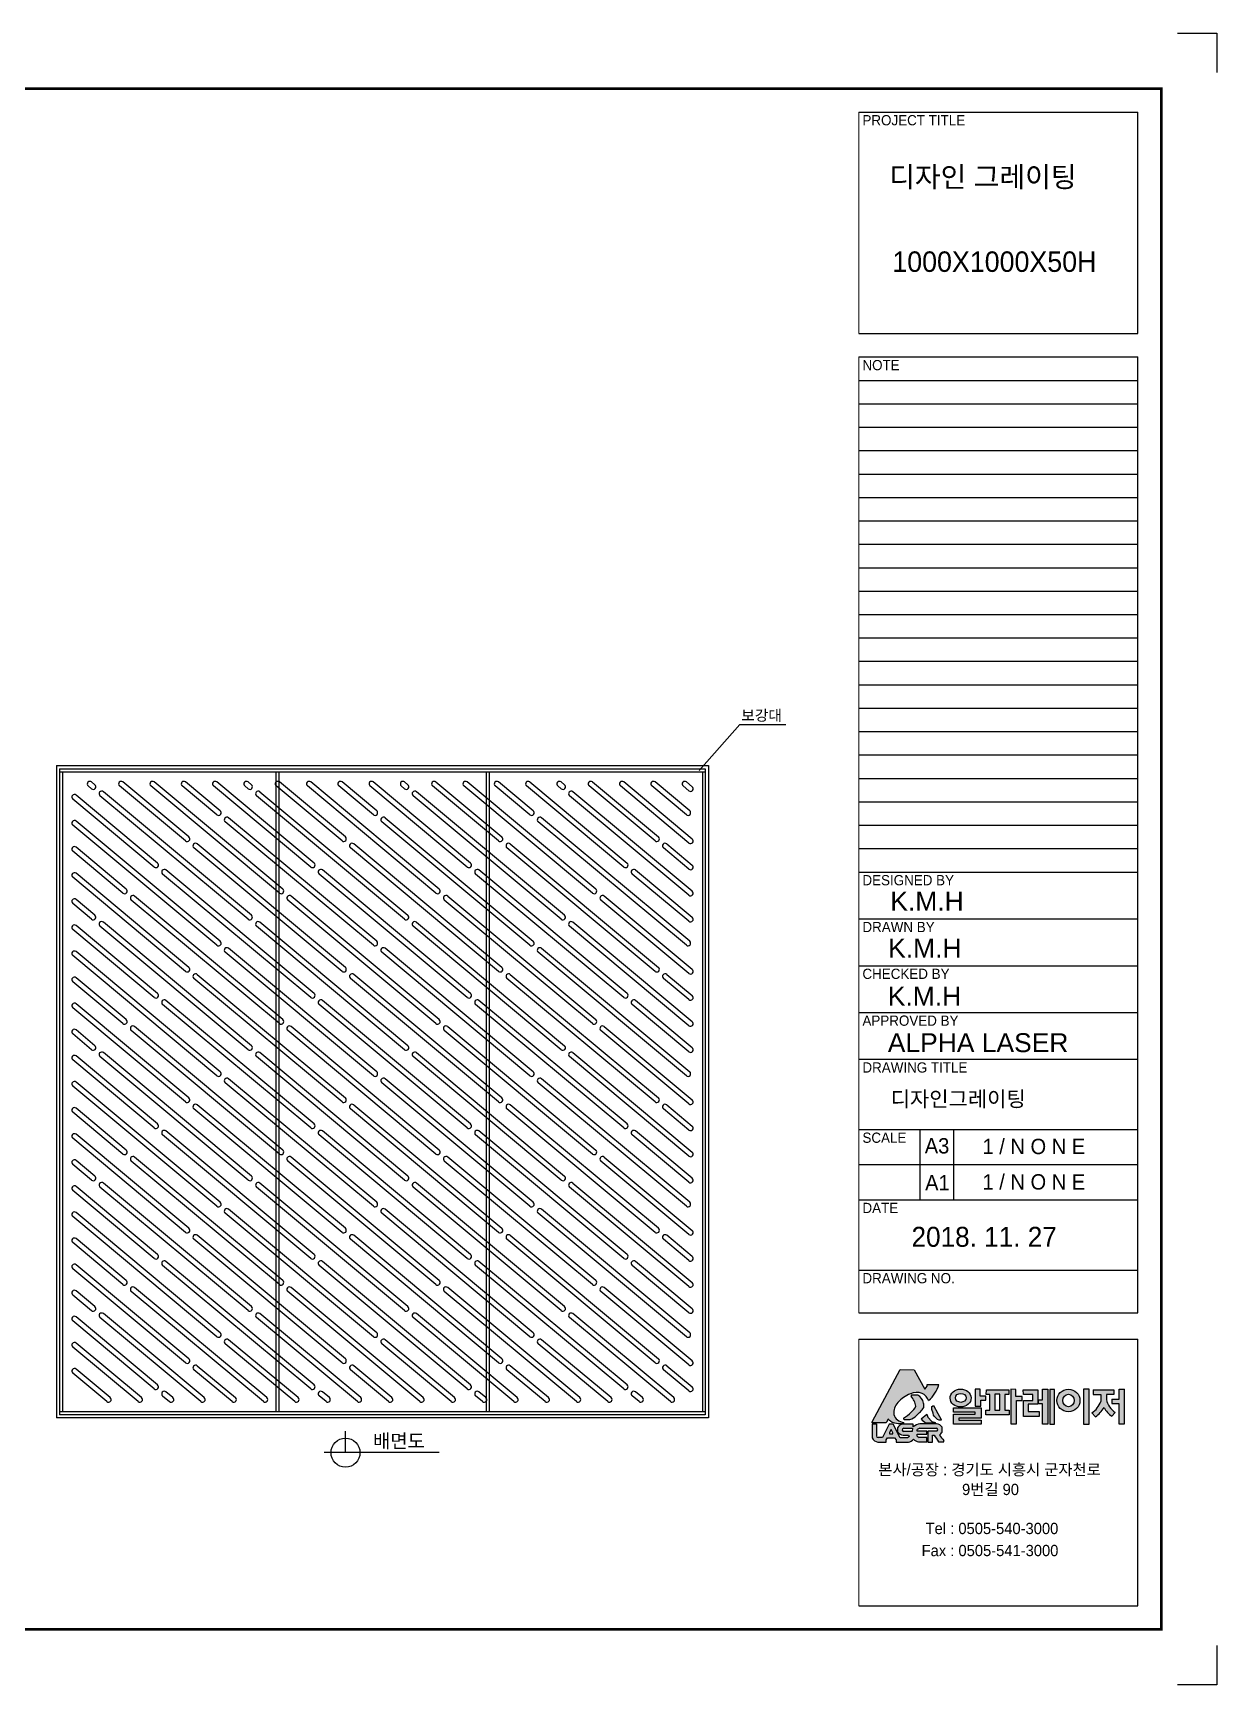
# Model space of a CAD drawing. Header units: millimetres. Extents: x 1719 to 5300, y 908 to 3440.
# Drawn here: x 3485 to 5300, y 908 to 3440 of the extents above; entities that cross this region are included whole.
import ezdxf
from ezdxf.enums import TextEntityAlignment as Align

# ---------------------------------------------------------------- set-up
doc = ezdxf.new("R2010")
doc.units = ezdxf.units.MM
for name, color, linetype in [('LAYOUT', 7, 'Continuous'), ('TEXT', 7, 'Continuous'), ('압연강', 40, 'Continuous')]:
    doc.layers.add(name, color=color, linetype=linetype)
doc.styles.add('H', font='')
doc.styles.get("Standard").update_dxf_attribs({"font": 'arial.ttf'})
doc.styles.get('H').set_extended_font_data('Dotum')

msp = doc.modelspace()

# ---------------------------------------------------------------- hatches: boundary and pattern name
h = msp.add_hatch(color=256)
h.dxf.hatch_style = 1
h.set_gradient(color1=(255, 0, 0), color2=(255, 159, 127), tint=1)
h.paths.add_polyline_path([(4771.353, 1311.169), (4771.265, 1309.448), (4792.044, 1309.448, 0.21428371), (4795.045, 1314.215, -0.65582827), (4796.474, 1314.611, 0.18566975), (4808.819, 1309.001, 0.14885116), (4819.485, 1308.973, 0.40417411), (4819.792, 1310.139, -0.31673285), (4804.445, 1322.229, -0.22153353), (4810.66, 1340.651, -0.10506606), (4829.845, 1354.019, -0.18522871), (4847.749, 1354.608, -0.19606385), (4857.882, 1343.403, 0.14159657), (4873.557, 1368.073), (4855.722, 1368.257), (4855.353, 1365.861), (4854, 1363.649), (4851.909, 1360.884), (4835.738, 1390.88), (4814.072, 1391.059)])
h.paths.add_polyline_path([(4831.076, 1325.831, -0.08302958), (4819.129, 1316.417, 0.23003429), (4820.355, 1314.65, 0.02120436), (4829.237, 1314.746, 0.13784813), (4839.371, 1320.831, 0.05763819), (4850.235, 1332.744, 0.06043638), (4850.117, 1339.639, 0.2375005), (4841.222, 1351.738), (4830.824, 1351.738), (4830.824, 1350.21, -0.12118266), (4838.413, 1334.774, -0.13516742)], flags=17)
h.paths.add_polyline_path([(4856.83, 1317.913), (4855.095, 1322.612), (4846.142, 1315.367, 0.04437814), (4854.043, 1309.037), (4867.625, 1309.585), (4867.625, 1310.132), (4862.844, 1311.673)], flags=17)
h.paths.add_polyline_path([(4865.391, 1321.348), (4866.791, 1319.033), (4871.232, 1314.499), (4873.892, 1313.445), (4876.92, 1313.445), (4876.887, 1314.582), (4872.061, 1323.614), (4865.458, 1335.815), (4862.565, 1334.25), (4862.565, 1330.041), (4864.618, 1324.411)])
h.paths.add_polyline_path([(4780.615, 1286.747, -0.41915539), (4777.875, 1289.254), (4777.875, 1307.732), (4771.231, 1307.732), (4771.231, 1286.429, 0.25445661), (4780.076, 1279.843), (4792.924, 1279.843), (4792.924, 1283.163), (4794.834, 1286.641), (4805.577, 1286.641), (4808.043, 1283.26), (4808.043, 1279.843), (4826.99, 1279.843, 0.1904791), (4834.73, 1284.443, 0.14773497), (4842.373, 1280.178), (4855.279, 1280.178), (4855.279, 1286.738), (4843.419, 1286.738, -0.05244857), (4840.511, 1288.8), (4840.511, 1291.871), (4855.082, 1291.871), (4855.082, 1296.852), (4840.462, 1296.852), (4840.462, 1299.068, -0.04476099), (4844.286, 1301.341), (4869.849, 1301.341, -0.64883607), (4870.391, 1296.382), (4856.495, 1296.382), (4856.495, 1279.984), (4863.941, 1279.984), (4863.941, 1290.624), (4866.488, 1290.624, 0.01692036), (4873.126, 1280.042), (4881.071, 1280.042), (4881.071, 1282.172, -0.02431798), (4874.701, 1290.448, 0.06490835), (4878.358, 1295.275), (4878.358, 1302.675, 0.2290019), (4870.124, 1308.029), (4844.34, 1308.029, 0.12700309), (4834.293, 1303.431), (4834.293, 1307.574), (4818.189, 1307.574, 0.22688985), (4810.166, 1301.877), (4810.166, 1295.791, 0.19348323), (4818.926, 1290.33), (4826.755, 1290.33, 0.03004557), (4828.262, 1288.716, 0.13671569), (4825.626, 1286.278), (4814.413, 1286.278), (4803.356, 1307.175), (4797.421, 1307.175), (4787.338, 1286.747)])
h.paths.add_polyline_path([(4797.676, 1292.359), (4797.676, 1294.477), (4800.162, 1299.405), (4803.181, 1294.217), (4803.181, 1292.359)], flags=16)
h.paths.add_polyline_path([(4819.624, 1301.348), (4833.097, 1301.386), (4832.514, 1295.878), (4820.119, 1295.878, -0.92495809)], flags=16)
edge = h.paths.add_edge_path()
edge.add_ellipse((4906.909, 1347.431), major_axis=(-16.12, -0.218), ratio=0.85059813, start_angle=0, end_angle=360)
edge = h.paths.add_edge_path(flags=16)
edge.add_ellipse((4907.127, 1347.711), major_axis=(-8.184, 0), ratio=0.84336764, start_angle=0, end_angle=360)
h.paths.add_polyline_path([(4938.381, 1332.457), (4896.044, 1332.457), (4895.779, 1325.925), (4929.42, 1325.925), (4929.42, 1322.541), (4895.896, 1322.541), (4895.896, 1307.331), (4938.259, 1307.331), (4938.259, 1313.321), (4904.038, 1313.321), (4904.038, 1316.563), (4938.381, 1316.563)])
h.paths.add_polyline_path([(4929.291, 1334.927), (4937.633, 1334.927), (4937.633, 1343.946), (4945.726, 1343.946), (4945.726, 1350.166), (4937.011, 1350.166), (4937.011, 1361.175), (4929.291, 1361.051)])
h.paths.add_polyline_path([(4951.53, 1352.879), (4951.53, 1328.774), (4945.363, 1328.774), (4945.363, 1321.678), (4981.123, 1321.678), (4981.123, 1328.712), (4974.705, 1328.712), (4974.705, 1352.89), (4980.873, 1352.89), (4980.873, 1359.986), (4946.608, 1359.986), (4946.234, 1352.879)])
h.paths.add_polyline_path([(4959.504, 1353.315), (4967.105, 1353.128), (4967.105, 1328.728), (4959.504, 1328.728)], flags=16)
h.paths.add_polyline_path([(4991.728, 1349.552), (4991.728, 1360.605), (4984.054, 1361.003), (4984.054, 1307.632), (4992.325, 1307.632), (4992.325, 1343.677), (5001.395, 1343.677), (5001.395, 1349.552)])
h.paths.add_polyline_path([(5010.621, 1337.982), (5025.269, 1337.982), (5025.269, 1360.028), (5003.017, 1360.028), (5003.078, 1352.915), (5017.414, 1352.915), (5017.414, 1343.556), (5003.39, 1343.556), (5003.39, 1319.331), (5027.387, 1319.331), (5027.387, 1326.742), (5010.621, 1326.742)])
h.paths.add_polyline_path([(5032.386, 1307.557), (5040.551, 1307.557), (5040.551, 1360.916), (5032.446, 1360.916), (5032.446, 1344.833), (5026.461, 1344.833), (5026.363, 1338.646), (5032.386, 1338.646)])
h.paths.add_polyline_path([(5043.634, 1307.496), (5051.016, 1307.496), (5051.016, 1360.52), (5043.634, 1360.52)])
edge = h.paths.add_edge_path()
edge.add_ellipse((5072.266, 1343.635), major_axis=(-17.657, 0), ratio=0.97440093, start_angle=0, end_angle=360)
edge = h.paths.add_edge_path(flags=16)
edge.add_ellipse((5072.329, 1343.635), major_axis=(0, -9.662), ratio=0.89757008, start_angle=0, end_angle=360)
h.paths.add_polyline_path([(5095.232, 1307.296), (5104.116, 1307.296), (5104.116, 1360.844), (5095.232, 1360.764)])
h.paths.add_polyline_path([(5126.847, 1332.89, 0.12138521), (5138.942, 1319.402), (5143.987, 1325.302, -0.19692761), (5130.35, 1345.257), (5130.35, 1352.858), (5141.703, 1352.858), (5141.703, 1360.066), (5110.288, 1360.066), (5110.288, 1353.014), (5121.729, 1353.014), (5121.729, 1342.256, -0.18109708), (5107.854, 1324.678), (5113.581, 1318.857, 0.10922561)])
h.paths.add_polyline_path([(5158.232, 1360.934), (5149.793, 1360.934), (5149.793, 1345.782), (5138.661, 1345.782), (5138.661, 1338.803), (5149.627, 1338.803), (5149.627, 1307.759), (5158.232, 1307.759)])

# ---------------------------------------------------------------- linework, layer by layer
for p, q in [((5239.686, 3439.843), (5299.978, 3439.843)), ((5299.978, 3439.843), (5299.978, 3379.551)), ((4750.644, 3318.694), (5178.829, 3318.694)), ((5178.829, 2979.163), (5178.829, 3318.694)), ((4750.644, 2979.163), (5178.829, 2979.163)), ((4750.644, 2943.275), (5178.829, 2943.275)), ((5178.829, 1477.873), (5178.829, 2943.275)), ((4750.644, 2907.387), (5178.829, 2907.387)), ((4750.644, 2871.499), (5178.829, 2871.499)), ((4750.644, 2835.611), (5178.829, 2835.611)), ((4750.644, 2799.723), (5178.829, 2799.723)), ((4750.644, 2763.835), (5178.829, 2763.835)), ((4750.644, 2727.947), (5178.829, 2727.947)), ((4750.644, 2692.059), (5178.829, 2692.059)), ((4750.644, 2656.171), (5178.829, 2656.171)), ((4750.644, 2620.283), (5178.829, 2620.283)), ((4750.644, 2584.395), (5178.829, 2584.395)), ((4750.644, 2548.507), (5178.829, 2548.507)), ((4750.644, 2512.619), (5178.829, 2512.619)), ((4750.644, 2476.731), (5178.829, 2476.731)), ((4750.644, 2440.843), (5178.829, 2440.843)), ((4750.644, 2404.955), (5178.829, 2404.955)), ((4750.644, 2369.067), (5178.829, 2369.067)), ((4750.644, 2333.179), (5178.829, 2333.179)), ((3520.344, 2316.86), (4520.344, 2316.86)), ((3520.344, 2316.86), (3520.344, 1316.86)), ((3525.344, 2311.86), (4515.344, 2311.86)), ((3525.344, 2311.86), (3525.344, 1321.86)), ((3525.344, 2307.36), (4515.344, 2307.36)), ((3529.844, 2307.36), (3529.844, 1326.36)), ((3856.844, 2307.36), (3856.844, 1326.36)), ((3861.344, 2307.36), (3861.344, 1326.36)), ((4179.344, 2307.36), (4179.344, 1326.36)), ((4183.844, 2307.36), (4183.844, 1326.36)), ((4510.844, 2307.36), (4510.844, 1326.36)), ((4515.344, 2311.86), (4515.344, 1321.86)), ((4520.344, 2316.86), (4520.344, 1316.86)), ((4750.644, 2297.291), (5178.829, 2297.291)), ((4750.644, 2261.403), (5178.829, 2261.403)), ((4750.644, 2225.515), (5178.829, 2225.515)), ((4750.644, 2189.627), (5178.829, 2189.627)), ((4750.644, 2153.739), (5178.829, 2153.739)), ((4750.644, 2081.963), (5178.829, 2081.963)), ((4750.644, 2010.187), (5178.829, 2010.187)), ((4750.644, 1938.411), (5178.829, 1938.411)), ((4750.644, 1866.635), (5178.829, 1866.635)), ((4750.644, 1758.971), (5178.829, 1758.971)), ((4844.5, 1758.971), (4844.5, 1651.307)), ((4895.966, 1758.971), (4895.966, 1651.307)), ((5178.829, 1705.139), (4750.644, 1705.139)), ((4750.644, 1651.307), (5178.829, 1651.307)), ((4750.644, 1543.643), (5178.829, 1543.643)), ((4750.644, 1477.873), (5178.829, 1477.873)), ((4750.644, 1437.794), (5178.829, 1437.794)), ((5178.829, 1028.735), (5178.829, 1437.794)), ((4771.353, 1311.169), (4814.072, 1391.059)), ((4814.072, 1391.059), (4835.738, 1390.88)), ((4835.738, 1390.88), (4851.909, 1360.884)), ((4855.353, 1365.861), (4855.722, 1368.257)), ((4855.722, 1368.257), (4873.557, 1368.073)), ((4841.222, 1351.738), (4830.824, 1351.738)), ((4830.824, 1351.738), (4830.824, 1350.21)), ((4851.909, 1360.884), (4854, 1363.649)), ((4854, 1363.649), (4855.353, 1365.861)), ((4937.011, 1361.175), (4929.291, 1361.051)), ((4929.291, 1361.051), (4929.291, 1334.927)), ((4937.011, 1350.166), (4937.011, 1361.175)), ((4945.726, 1350.166), (4937.011, 1350.166)), ((4937.633, 1334.927), (4937.633, 1343.946)), ((4937.633, 1343.946), (4945.726, 1343.946)), ((4945.726, 1343.946), (4945.726, 1350.166)), ((4946.234, 1352.879), (4946.608, 1359.986)), ((4951.53, 1352.879), (4946.234, 1352.879)), ((4946.608, 1359.986), (4980.873, 1359.986)), ((4951.53, 1328.774), (4951.53, 1352.879)), ((4959.504, 1353.315), (4959.504, 1328.728)), ((4967.105, 1353.128), (4959.504, 1353.315)), ((4967.105, 1328.728), (4967.105, 1353.128)), ((4980.873, 1352.89), (4974.705, 1352.89)), ((4974.705, 1352.89), (4974.705, 1328.712)), ((4980.873, 1359.986), (4980.873, 1352.89)), ((4984.054, 1361.003), (4984.054, 1307.632)), ((4991.728, 1360.605), (4984.054, 1361.003)), ((4991.728, 1349.552), (4991.728, 1360.605)), ((5001.395, 1349.552), (4991.728, 1349.552)), ((4992.325, 1307.632), (4992.325, 1343.677)), ((4992.325, 1343.677), (5001.395, 1343.677)), ((5001.395, 1343.677), (5001.395, 1349.552)), ((5003.017, 1360.028), (5025.269, 1360.028)), ((5003.078, 1352.915), (5003.017, 1360.028)), ((5017.414, 1352.915), (5003.078, 1352.915)), ((5003.39, 1319.331), (5003.39, 1343.556)), ((5003.39, 1343.556), (5017.414, 1343.556)), ((5017.414, 1343.556), (5017.414, 1352.915)), ((5025.269, 1360.028), (5025.269, 1337.982)), ((5026.363, 1338.646), (5026.461, 1344.833)), ((5026.461, 1344.833), (5032.446, 1344.833)), ((5032.446, 1344.833), (5032.446, 1360.916)), ((5032.446, 1360.916), (5040.551, 1360.916)), ((5040.551, 1360.916), (5040.551, 1307.557)), ((5043.634, 1360.52), (5043.634, 1307.496)), ((5051.016, 1360.52), (5043.634, 1360.52)), ((5051.016, 1307.496), (5051.016, 1360.52)), ((5104.116, 1360.844), (5095.232, 1360.764)), ((5095.232, 1360.764), (5095.232, 1307.296)), ((5104.116, 1307.296), (5104.116, 1360.844)), ((5110.288, 1360.066), (5141.703, 1360.066)), ((5110.288, 1360.066), (5110.288, 1353.014)), ((5110.288, 1353.014), (5121.729, 1353.014)), ((5121.729, 1353.014), (5121.729, 1342.256)), ((5141.703, 1352.858), (5130.35, 1352.858)), ((5130.35, 1352.858), (5130.35, 1345.257)), ((5138.661, 1345.782), (5138.661, 1338.803)), ((5138.661, 1345.782), (5149.793, 1345.782)), ((5141.703, 1360.066), (5141.703, 1352.858)), ((5149.793, 1345.782), (5149.793, 1360.934)), ((5149.793, 1360.934), (5158.232, 1360.934)), ((5158.232, 1307.759), (5158.232, 1360.934)), ((4520.344, 1316.86), (3520.344, 1316.86)), ((4515.344, 1326.36), (3525.344, 1326.36)), ((4515.344, 1321.86), (3525.344, 1321.86)), ((4846.142, 1315.367), (4855.095, 1322.612)), ((4855.095, 1322.612), (4856.83, 1317.913)), ((4856.83, 1317.913), (4862.844, 1311.673)), ((4862.565, 1334.25), (4865.458, 1335.815)), ((4862.565, 1330.041), (4862.565, 1334.25)), ((4864.618, 1324.411), (4862.565, 1330.041)), ((4865.391, 1321.348), (4864.618, 1324.411)), ((4866.791, 1319.033), (4865.391, 1321.348)), ((4865.504, 1335.731), (4872.061, 1323.614)), ((4871.232, 1314.499), (4866.791, 1319.033)), ((4872.061, 1323.614), (4876.887, 1314.582)), ((4895.779, 1325.925), (4896.044, 1332.457)), ((4929.42, 1325.925), (4895.779, 1325.925)), ((4895.896, 1307.331), (4895.896, 1322.541)), ((4895.896, 1322.541), (4929.42, 1322.541)), ((4896.044, 1332.457), (4938.381, 1332.457)), ((4929.291, 1334.927), (4937.633, 1334.927)), ((4929.42, 1322.541), (4929.42, 1325.925)), ((4938.381, 1332.457), (4938.381, 1316.563)), ((4945.363, 1321.678), (4945.363, 1328.774)), ((4945.363, 1328.774), (4951.53, 1328.774)), ((4981.123, 1321.678), (4945.363, 1321.678)), ((4959.504, 1328.728), (4967.105, 1328.728)), ((4974.705, 1328.712), (4981.123, 1328.712)), ((4981.123, 1328.712), (4981.123, 1321.678)), ((5027.387, 1319.331), (5003.39, 1319.331)), ((5025.269, 1337.982), (5010.621, 1337.982)), ((5010.621, 1337.982), (5010.621, 1326.742)), ((5010.621, 1326.742), (5027.387, 1326.742)), ((5032.386, 1338.646), (5026.363, 1338.646)), ((5027.387, 1326.742), (5027.387, 1319.331)), ((5032.386, 1307.557), (5032.386, 1338.646)), ((5107.854, 1324.678), (5113.581, 1318.857)), ((5138.661, 1338.803), (5149.627, 1338.803)), ((5143.987, 1325.302), (5138.942, 1319.402)), ((5149.627, 1338.803), (5149.627, 1307.759)), ((3963.653, 1263.689), (3963.653, 1296.46)), ((4771.231, 1307.732), (4777.875, 1307.732)), ((4771.231, 1307.732), (4771.231, 1286.429)), ((4771.265, 1309.448), (4771.353, 1311.169)), ((4792.044, 1309.448), (4771.265, 1309.448)), ((4777.875, 1307.732), (4777.875, 1289.254)), ((4797.421, 1307.175), (4787.338, 1286.747)), ((4803.356, 1307.175), (4797.421, 1307.175)), ((4800.162, 1299.405), (4797.676, 1294.477)), ((4797.676, 1294.477), (4797.676, 1292.359)), ((4797.676, 1292.359), (4803.181, 1292.359)), ((4803.181, 1294.217), (4800.162, 1299.405)), ((4803.181, 1292.359), (4803.181, 1294.217)), ((4814.413, 1286.278), (4803.356, 1307.175)), ((4810.166, 1301.877), (4810.166, 1295.791)), ((4834.293, 1307.574), (4818.189, 1307.574)), ((4819.624, 1301.348), (4833.097, 1301.386)), ((4832.514, 1295.878), (4820.051, 1295.878)), ((4833.097, 1301.386), (4832.514, 1295.878)), ((4834.293, 1303.431), (4834.293, 1307.574)), ((4840.462, 1296.852), (4840.462, 1299.068)), ((4855.082, 1296.852), (4840.462, 1296.852)), ((4840.511, 1288.8), (4840.511, 1291.871)), ((4840.511, 1291.871), (4855.082, 1291.871)), ((4844.286, 1301.341), (4869.849, 1301.341)), ((4870.124, 1308.029), (4844.34, 1308.029)), ((4867.625, 1309.585), (4854.043, 1309.037)), ((4855.082, 1291.871), (4855.082, 1296.852)), ((4870.391, 1296.382), (4856.495, 1296.382)), ((4856.495, 1296.382), (4856.495, 1279.984)), ((4862.844, 1311.673), (4867.625, 1310.132)), ((4867.625, 1310.132), (4867.625, 1309.585)), ((4873.892, 1313.445), (4871.232, 1314.499)), ((4876.92, 1313.445), (4873.892, 1313.445)), ((4876.887, 1314.582), (4876.92, 1313.445)), ((4878.358, 1295.275), (4878.358, 1302.675)), ((4938.259, 1307.331), (4895.896, 1307.331)), ((4938.381, 1316.563), (4904.038, 1316.563)), ((4904.038, 1316.563), (4904.038, 1313.321)), ((4904.038, 1313.321), (4938.259, 1313.321)), ((4938.259, 1313.321), (4938.259, 1307.331)), ((4984.054, 1307.632), (4992.325, 1307.632)), ((5040.551, 1307.557), (5032.386, 1307.557)), ((5043.634, 1307.496), (5051.016, 1307.496)), ((5095.232, 1307.296), (5104.116, 1307.296)), ((5149.627, 1307.759), (5158.232, 1307.759)), ((4780.076, 1279.843), (4792.924, 1279.843)), ((4787.338, 1286.747), (4780.34, 1286.747)), ((4792.924, 1283.163), (4794.834, 1286.641)), ((4792.924, 1279.843), (4792.924, 1283.163)), ((4794.834, 1286.641), (4805.577, 1286.641)), ((4805.577, 1286.641), (4808.043, 1283.26)), ((4808.043, 1283.26), (4808.043, 1279.843)), ((4808.043, 1279.843), (4826.99, 1279.843)), ((4825.626, 1286.278), (4814.413, 1286.278)), ((4818.926, 1290.33), (4826.755, 1290.33)), ((4842.373, 1280.178), (4855.279, 1280.178)), ((4855.279, 1286.738), (4843.419, 1286.738)), ((4855.279, 1280.178), (4855.279, 1286.738)), ((4856.495, 1279.984), (4863.941, 1279.984)), ((4863.941, 1279.984), (4863.941, 1290.624)), ((4863.941, 1290.624), (4866.488, 1290.624)), ((4873.126, 1280.042), (4881.071, 1280.042)), ((4881.071, 1280.042), (4881.071, 1282.172)), ((4107.296, 1263.689), (3930.882, 1263.689)), ((4750.644, 1028.735), (5178.829, 1028.735)), ((5299.978, 967.878), (5299.978, 907.586)), ((5299.978, 907.586), (5239.686, 907.586))]:
    msp.add_line(p, q)
at = {"color": 0, "lineweight": 20}
for p, q in [((4750.644, 2979.163), (4750.644, 3318.694)), ((4750.644, 1477.873), (4750.644, 2943.275)), ((4750.644, 1028.735), (4750.644, 1437.794))]:
    msp.add_line(p, q, dxfattribs=at)
at = {"color": 4}
for p, q in [((4505.983, 2309.629), (4568.104, 2379.792)), ((4568.104, 2379.792), (4638.627, 2379.792))]:
    msp.add_line(p, q, dxfattribs=at)
msp.add_circle((3963.653, 1263.689), 22.209)
for centre, radius, start, end in [((4823.037, 1382.857), 52.639, 311.450856, 343.688092), ((4851.71, 1302.19), 56.253, 112.874191, 136.864774), ((4839.565, 1330.978), 25.008, 70.897875, 112.875146), ((4803.24, 1327.066), 36.008, 12.360482, 39.998737), ((4833.652, 1336.853), 16.7, 9.603428, 63.04441), ((4839.077, 1336.582), 20.004, 19.937496, 64.30917), ((5091.322, 1351.993), 31.928, 301.183897, 342.243286), ((5161.52, 1351.92), 31.873, 192.066379, 236.628652), ((4827.322, 1324.77), 23.017, 136.374935, 186.339734), ((4820.704, 1327.082), 16.968, 196.62086, 266.919681), ((4810.66, 1340.651), 8.407257610087983e-13, 159.499335, 330.642246), ((4796.953, 1356.848), 46.113, 298.744002, 317.729432), ((4823.479, 1335.818), 21.845, 285.284059, 316.678667), ((4818.506, 1343.624), 21.785, 305.237908, 336.029381), ((4793.304, 1373.751), 70.162, 311.040269, 324.23537), ((4821.759, 1335.707), 28.629, 354.060111, 7.894282), ((5088.476, 1355.874), 44.728, 304.144287, 329.078111), ((5160.264, 1350.69), 37.862, 208.042123, 235.726125), ((4788.238, 1315.172), 6.874, 303.622917, 352.00729), ((4795.845, 1314.103), 0.808, 38.969526, 171.952327), ((4809.94, 1327.856), 18.888, 224.525084, 266.598355), ((4796.474, 1314.611), 6.429079348890809e-13, 41.27589, 185.355825), ((4814.198, 1326.503), 18.31, 252.915246, 285.363177), ((4820.132, 1296.34), 11.401, 99.810014, 150.943632), ((4821.337, 1303.956), 13.837, 216.162997, 259.964855), ((4820.085, 1298.632), 2.754, 99.63864, 269.291235), ((4819.035, 1309.715), 0.868, 270.941248, 29.231829), ((4821.561, 1316.796), 2.461, 188.84762, 240.666143), ((4823.662, 1419.374), 104.776, 268.191046, 273.049999), ((4848.222, 1286.272), 22.101, 100.116137, 129.068103), ((4855.045, 1278.89), 24.896, 115.603417, 125.855038), ((4885.68, 1356.625), 57.145, 226.21908, 236.38313), ((4869.013, 1298.741), 2.732, 300.282236, 72.190083), ((4868.702, 1296.834), 11.285, 31.170272, 82.764029), ((4858.018, 1306.889), 23.423, 315.418233, 330.273293), ((4781.705, 1291.264), 11.536, 204.778695, 261.883955), ((4780.477, 1289.347), 2.604, 182.061918, 266.973053), ((4831.317, 1282.766), 6.688, 117.182533, 148.322406), ((4840.932, 1302.048), 18.392, 219.576346, 226.460213), ((4825.042, 1291.933), 12.245, 279.151715, 322.289549), ((4845.61, 1294.962), 15.134, 224.033536, 257.648747), ((4851.764, 1301.594), 17.039, 228.666746, 240.676069), ((5026.102, 1383.393), 184.616, 210.165655, 214.043147), ((4962.921, 1351.76), 107.433, 214.798961, 220.371132)]:
    msp.add_arc(centre, radius, start, end)
for centre, major_axis, ratio in [((4906.909, 1347.431), (-16.12, -0.218), 0.85059813), ((4907.127, 1347.711), (-8.184, 0), 0.84336764), ((5072.266, 1343.635), (-17.657, 0), 0.97440093), ((5072.329, 1343.635), (0, -9.662), 0.89757008)]:
    msp.add_ellipse(centre, major_axis=major_axis, ratio=ratio)
at = {"layer": 'LAYOUT'}
for p, q in [((5214.717, 3354.582), (4159.61, 3354.582)), ((5214.717, 3117.721), (5214.717, 3354.582)), ((5214.717, 992.847), (5214.717, 1376.523)), ((4234.213, 992.847), (5214.717, 992.847))]:
    msp.add_line(p, q, dxfattribs=at)
at = {"layer": 'LAYOUT', "const_width": 4.263}
msp.add_lwpolyline([(1804.27, 992.847), (5214.717, 992.847), (5214.717, 3354.582), (1804.27, 3354.582)], close=True, dxfattribs=at)
at = {"layer": '압연강'}
for p, q in [((3574.38, 2281.416), (3569.222, 2285.714)), ((3579.501, 2287.562), (3574.344, 2291.86)), ((3718.38, 2201.416), (3617.222, 2285.714)), ((3723.501, 2207.562), (3622.344, 2291.86)), ((3862.38, 2121.416), (3665.222, 2285.714)), ((3867.501, 2127.562), (3670.344, 2291.86)), ((3766.38, 2241.416), (3713.222, 2285.714)), ((3771.501, 2247.562), (3718.344, 2291.86)), ((3910.38, 2161.416), (3761.222, 2285.714)), ((3915.501, 2167.562), (3766.344, 2291.86)), ((3814.38, 2281.416), (3809.222, 2285.714)), ((3819.501, 2287.562), (3814.344, 2291.86)), ((3958.38, 2201.416), (3857.222, 2285.714)), ((3963.501, 2207.562), (3862.344, 2291.86)), ((4102.38, 2121.416), (3905.222, 2285.714)), ((4107.501, 2127.562), (3910.344, 2291.86)), ((4006.38, 2241.416), (3953.222, 2285.714)), ((4011.501, 2247.562), (3958.344, 2291.86)), ((4150.38, 2161.416), (4001.222, 2285.714)), ((4155.501, 2167.562), (4006.344, 2291.86)), ((4054.38, 2281.416), (4049.222, 2285.714)), ((4059.501, 2287.562), (4054.344, 2291.86)), ((4198.38, 2201.416), (4097.222, 2285.714)), ((4102.344, 2291.86), (4203.501, 2207.562)), ((4342.38, 2121.416), (4145.222, 2285.714)), ((4347.501, 2127.562), (4150.344, 2291.86)), ((4246.38, 2241.416), (4193.222, 2285.714)), ((4251.501, 2247.562), (4198.344, 2291.86)), ((4390.38, 2161.416), (4241.222, 2285.714)), ((4246.344, 2291.86), (4395.501, 2167.562)), ((4294.38, 2281.416), (4289.222, 2285.714)), ((4299.501, 2287.562), (4294.344, 2291.86)), ((4438.38, 2201.416), (4337.222, 2285.714)), ((4342.344, 2291.86), (4443.501, 2207.562)), ((4490.222, 2198.214), (4385.222, 2285.714)), ((4495.344, 2204.36), (4390.344, 2291.86)), ((4486.38, 2241.416), (4433.222, 2285.714)), ((4491.501, 2247.562), (4438.344, 2291.86)), ((4490.222, 2278.214), (4481.222, 2285.714)), ((4486.344, 2291.86), (4495.344, 2284.36)), ((3670.38, 2161.416), (3545.344, 2265.613)), ((3675.501, 2167.562), (3550.465, 2271.759)), ((3814.38, 2081.416), (3587.222, 2270.714)), ((3819.501, 2087.562), (3592.344, 2276.86)), ((4054.38, 2081.416), (3827.222, 2270.714)), ((3832.344, 2276.86), (4059.501, 2087.562)), ((4294.38, 2081.416), (4067.222, 2270.714)), ((4299.501, 2087.562), (4072.344, 2276.86)), ((4490.222, 2118.214), (4307.222, 2270.714)), ((4495.344, 2124.36), (4312.344, 2276.86)), ((3771.501, 2047.562), (3550.465, 2231.759)), ((4006.38, 2041.416), (3779.222, 2230.714)), ((4011.501, 2047.562), (3784.344, 2236.86)), ((4246.38, 2041.416), (4019.222, 2230.714)), ((4024.344, 2236.86), (4251.501, 2047.562)), ((4486.38, 2041.416), (4259.222, 2230.714)), ((4491.501, 2047.562), (4264.344, 2236.86)), ((3766.38, 2041.416), (3545.344, 2225.613)), ((3622.38, 2121.416), (3545.344, 2185.613)), ((3627.501, 2127.562), (3550.465, 2191.759)), ((3958.38, 2001.416), (3731.222, 2190.714)), ((3963.501, 2007.562), (3736.344, 2196.86)), ((4198.38, 2001.416), (3971.222, 2190.714)), ((4203.501, 2007.562), (3976.344, 2196.86)), ((4438.38, 2001.416), (4211.222, 2190.714)), ((4216.344, 2196.86), (4443.501, 2007.562)), ((4490.222, 2158.214), (4451.222, 2190.714)), ((4456.344, 2196.86), (4495.344, 2164.36)), ((3915.501, 1967.562), (3688.344, 2156.86)), ((4155.501, 1967.562), (3928.344, 2156.86)), ((4395.501, 1967.562), (4168.344, 2156.86)), ((4408.344, 2156.86), (4495.344, 2084.36)), ((3718.38, 2001.416), (3545.344, 2145.613)), ((3723.501, 2007.562), (3550.465, 2151.759)), ((3910.38, 1961.416), (3683.222, 2150.714)), ((4150.38, 1961.416), (3923.222, 2150.714)), ((4390.38, 1961.416), (4163.222, 2150.714)), ((4490.222, 2078.214), (4403.222, 2150.714)), ((3574.38, 2081.416), (3545.344, 2105.613)), ((3579.501, 2087.562), (3550.465, 2111.759)), ((3862.38, 1921.416), (3635.222, 2110.714)), ((3867.501, 1927.562), (3640.344, 2116.86)), ((4102.38, 1921.416), (3875.222, 2110.714)), ((4107.501, 1927.562), (3880.344, 2116.86)), ((4342.38, 1921.416), (4115.222, 2110.714)), ((4120.344, 2116.86), (4347.501, 1927.562)), ((4490.222, 1998.214), (4355.222, 2110.714)), ((4495.344, 2004.36), (4360.344, 2116.86)), ((3819.501, 1887.562), (3592.344, 2076.86)), ((4059.501, 1887.562), (3832.344, 2076.86)), ((4072.344, 2076.86), (4299.501, 1887.562)), ((4495.344, 1924.36), (4312.344, 2076.86)), ((3670.38, 1961.416), (3545.344, 2065.613)), ((3675.501, 1967.562), (3550.465, 2071.759)), ((3814.38, 1881.416), (3587.222, 2070.714)), ((4054.38, 1881.416), (3827.222, 2070.714)), ((4294.38, 1881.416), (4067.222, 2070.714)), ((4490.222, 1918.214), (4307.222, 2070.714)), ((3771.501, 1847.562), (3550.465, 2031.759)), ((4006.38, 1841.416), (3779.222, 2030.714)), ((4011.501, 1847.562), (3784.344, 2036.86)), ((4246.38, 1841.416), (4019.222, 2030.714)), ((4251.501, 1847.562), (4024.344, 2036.86)), ((4486.38, 1841.416), (4259.222, 2030.714)), ((4264.344, 2036.86), (4491.501, 1847.562)), ((3766.38, 1841.416), (3545.344, 2025.613)), ((3622.38, 1921.416), (3545.344, 1985.613)), ((3627.501, 1927.562), (3550.465, 1991.759)), ((3958.38, 1801.416), (3731.222, 1990.714)), ((3736.344, 1996.86), (3963.501, 1807.562)), ((4198.38, 1801.416), (3971.222, 1990.714)), ((4203.501, 1807.562), (3976.344, 1996.86)), ((4438.38, 1801.416), (4211.222, 1990.714)), ((4216.344, 1996.86), (4443.501, 1807.562)), ((4490.222, 1958.214), (4451.222, 1990.714)), ((4456.344, 1996.86), (4495.344, 1964.36)), ((3723.501, 1807.562), (3550.465, 1951.759)), ((3910.38, 1761.416), (3683.222, 1950.714)), ((3915.501, 1767.562), (3688.344, 1956.86)), ((4150.38, 1761.416), (3923.222, 1950.714)), ((4155.501, 1767.562), (3928.344, 1956.86)), ((4390.38, 1761.416), (4163.222, 1950.714)), ((4395.501, 1767.562), (4168.344, 1956.86)), ((4490.222, 1878.214), (4403.222, 1950.714)), ((4495.344, 1884.36), (4408.344, 1956.86)), ((3718.38, 1801.416), (3545.344, 1945.613)), ((3574.38, 1881.416), (3545.344, 1905.613)), ((3579.501, 1887.562), (3550.465, 1911.759)), ((3862.38, 1721.416), (3635.222, 1910.714)), ((3867.501, 1727.562), (3640.344, 1916.86)), ((4102.38, 1721.416), (3875.222, 1910.714)), ((4107.501, 1727.562), (3880.344, 1916.86)), ((4342.38, 1721.416), (4115.222, 1910.714)), ((4120.344, 1916.86), (4347.501, 1727.562)), ((4490.222, 1798.214), (4355.222, 1910.714)), ((4360.344, 1916.86), (4495.344, 1804.36)), ((3819.501, 1687.562), (3592.344, 1876.86)), ((4059.501, 1687.562), (3832.344, 1876.86)), ((4072.344, 1876.86), (4299.501, 1687.562)), ((4312.344, 1876.86), (4495.344, 1724.36)), ((3670.38, 1761.416), (3545.344, 1865.613)), ((3675.501, 1767.562), (3550.465, 1871.759)), ((3814.38, 1681.416), (3587.222, 1870.714)), ((4054.38, 1681.416), (3827.222, 1870.714)), ((4294.38, 1681.416), (4067.222, 1870.714)), ((4490.222, 1718.214), (4307.222, 1870.714)), ((3766.38, 1641.416), (3545.344, 1825.613)), ((3771.501, 1647.562), (3550.465, 1831.759)), ((4006.38, 1641.416), (3779.222, 1830.714)), ((4011.501, 1647.562), (3784.344, 1836.86)), ((4246.38, 1641.416), (4019.222, 1830.714)), ((4251.501, 1647.562), (4024.344, 1836.86)), ((4486.38, 1641.416), (4259.222, 1830.714)), ((4491.501, 1647.562), (4264.344, 1836.86)), ((3622.38, 1721.416), (3545.344, 1785.613)), ((3627.501, 1727.562), (3550.465, 1791.759)), ((3958.38, 1601.416), (3731.222, 1790.714)), ((3963.501, 1607.562), (3736.344, 1796.86)), ((4198.38, 1601.416), (3971.222, 1790.714)), ((3976.344, 1796.86), (4203.501, 1607.562)), ((4438.38, 1601.416), (4211.222, 1790.714)), ((4443.501, 1607.562), (4216.344, 1796.86)), ((4490.222, 1758.214), (4451.222, 1790.714)), ((4456.344, 1796.86), (4495.344, 1764.36)), ((3723.501, 1607.562), (3550.465, 1751.759)), ((3910.38, 1561.416), (3683.222, 1750.714)), ((3915.501, 1567.562), (3688.344, 1756.86)), ((4150.38, 1561.416), (3923.222, 1750.714)), ((4155.501, 1567.562), (3928.344, 1756.86)), ((4390.38, 1561.416), (4163.222, 1750.714)), ((4395.501, 1567.562), (4168.344, 1756.86)), ((4490.222, 1678.214), (4403.222, 1750.714)), ((4495.344, 1684.36), (4408.344, 1756.86)), ((3718.38, 1601.416), (3545.344, 1745.613)), ((3574.38, 1681.416), (3545.344, 1705.613)), ((3579.501, 1687.562), (3550.465, 1711.759)), ((3862.38, 1521.416), (3635.222, 1710.714)), ((3867.501, 1527.562), (3640.344, 1716.86)), ((4102.38, 1521.416), (3875.222, 1710.714)), ((4107.501, 1527.562), (3880.344, 1716.86)), ((4342.38, 1521.416), (4115.222, 1710.714)), ((4347.501, 1527.562), (4120.344, 1716.86)), ((4490.222, 1598.214), (4355.222, 1710.714)), ((4360.344, 1716.86), (4495.344, 1604.36)), ((3675.501, 1567.562), (3550.465, 1671.759)), ((3819.501, 1487.562), (3592.344, 1676.86)), ((4059.501, 1487.562), (3832.344, 1676.86)), ((4299.501, 1487.562), (4072.344, 1676.86)), ((4312.344, 1676.86), (4495.344, 1524.36)), ((3670.38, 1561.416), (3545.344, 1665.613)), ((3814.38, 1481.416), (3587.222, 1670.714)), ((4054.38, 1481.416), (3827.222, 1670.714)), ((4294.38, 1481.416), (4067.222, 1670.714)), ((4490.222, 1518.214), (4307.222, 1670.714)), ((3766.38, 1441.416), (3545.344, 1625.613)), ((3771.501, 1447.562), (3550.465, 1631.759)), ((4006.38, 1441.416), (3779.222, 1630.714)), ((4011.501, 1447.562), (3784.344, 1636.86)), ((4246.38, 1441.416), (4019.222, 1630.714)), ((4251.501, 1447.562), (4024.344, 1636.86)), ((4486.38, 1441.416), (4259.222, 1630.714)), ((4491.501, 1447.562), (4264.344, 1636.86)), ((3963.501, 1407.562), (3736.344, 1596.86)), ((4203.501, 1407.562), (3976.344, 1596.86)), ((4216.344, 1596.86), (4443.501, 1407.562)), ((4495.344, 1564.36), (4456.344, 1596.86)), ((3622.38, 1521.416), (3545.344, 1585.613)), ((3627.501, 1527.562), (3550.465, 1591.759)), ((3958.38, 1401.416), (3731.222, 1590.714)), ((4198.38, 1401.416), (3971.222, 1590.714)), ((4438.38, 1401.416), (4211.222, 1590.714)), ((4490.222, 1558.214), (4451.222, 1590.714)), ((3718.38, 1401.416), (3545.344, 1545.613)), ((3723.501, 1407.562), (3550.465, 1551.759)), ((3910.38, 1361.416), (3683.222, 1550.714)), ((3915.501, 1367.562), (3688.344, 1556.86)), ((4150.38, 1361.416), (3923.222, 1550.714)), ((4155.501, 1367.562), (3928.344, 1556.86)), ((4390.38, 1361.416), (4163.222, 1550.714)), ((4395.501, 1367.562), (4168.344, 1556.86)), ((4490.222, 1478.214), (4403.222, 1550.714)), ((4495.344, 1484.36), (4408.344, 1556.86)), ((3545.344, 1505.613), (3574.38, 1481.416)), ((3579.501, 1487.562), (3550.465, 1511.759)), ((3837.847, 1341.86), (3635.222, 1510.714)), ((3842.969, 1348.006), (3640.344, 1516.86)), ((4077.847, 1341.86), (3875.222, 1510.714)), ((4082.969, 1348.006), (3880.344, 1516.86)), ((4317.847, 1341.86), (4115.222, 1510.714)), ((4322.969, 1348.006), (4120.344, 1516.86)), ((4490.222, 1398.214), (4355.222, 1510.714)), ((4495.344, 1404.36), (4360.344, 1516.86)), ((3675.501, 1367.562), (3550.465, 1471.759)), ((3741.847, 1341.86), (3587.222, 1470.714)), ((3746.969, 1348.006), (3592.344, 1476.86)), ((3981.847, 1341.86), (3827.222, 1470.714)), ((3986.969, 1348.006), (3832.344, 1476.86)), ((4221.847, 1341.86), (4067.222, 1470.714)), ((4226.969, 1348.006), (4072.344, 1476.86)), ((4461.847, 1341.86), (4307.222, 1470.714)), ((4466.969, 1348.006), (4312.344, 1476.86)), ((3670.38, 1361.416), (3545.344, 1465.613)), ((3645.847, 1341.86), (3545.344, 1425.613)), ((3650.969, 1348.006), (3550.465, 1431.759)), ((3885.847, 1341.86), (3779.222, 1430.714)), ((3890.969, 1348.006), (3784.344, 1436.86)), ((4125.847, 1341.86), (4019.222, 1430.714)), ((4130.969, 1348.006), (4024.344, 1436.86)), ((4365.847, 1341.86), (4259.222, 1430.714)), ((4370.969, 1348.006), (4264.344, 1436.86)), ((3736.344, 1396.86), (3794.969, 1348.006)), ((4034.969, 1348.006), (3976.344, 1396.86)), ((4274.969, 1348.006), (4216.344, 1396.86)), ((4456.344, 1396.86), (4495.344, 1364.36)), ((3597.847, 1341.86), (3545.344, 1385.613)), ((3602.969, 1348.006), (3550.465, 1391.759)), ((3789.847, 1341.86), (3731.222, 1390.714)), ((4029.847, 1341.86), (3971.222, 1390.714)), ((4269.847, 1341.86), (4211.222, 1390.714)), ((4490.222, 1358.214), (4451.222, 1390.714)), ((3683.222, 1350.714), (3693.847, 1341.86)), ((3698.969, 1348.006), (3688.344, 1356.86)), ((3933.847, 1341.86), (3923.222, 1350.714)), ((3938.969, 1348.006), (3928.344, 1356.86)), ((4173.847, 1341.86), (4163.222, 1350.714)), ((4178.969, 1348.006), (4168.344, 1356.86)), ((4413.847, 1341.86), (4403.222, 1350.714)), ((4418.969, 1348.006), (4408.344, 1356.86))]:
    msp.add_line(p, q, dxfattribs=at)
for centre, start, end in [((3571.783, 2288.787), 50.194429, 230.194429), ((3576.941, 2284.489), 230.194429, 50.194429), ((3619.783, 2288.787), 50.194429, 230.194429), ((3667.783, 2288.787), 50.194429, 230.194429), ((3715.783, 2288.787), 50.194429, 230.194429), ((3763.783, 2288.787), 50.194429, 230.194429), ((3811.783, 2288.787), 50.194429, 230.194429), ((3816.941, 2284.489), 230.194429, 50.194429), ((3859.783, 2288.787), 50.194429, 230.194429), ((3907.783, 2288.787), 50.194429, 230.194429), ((3955.783, 2288.787), 50.194429, 230.194429), ((4003.783, 2288.787), 50.194429, 230.194429), ((4051.783, 2288.787), 50.194429, 230.194429), ((4056.941, 2284.489), 230.194429, 50.194429), ((4099.783, 2288.787), 50.194429, 230.194429), ((4147.783, 2288.787), 50.194429, 230.194429), ((4195.783, 2288.787), 50.194429, 230.194429), ((4243.783, 2288.787), 50.194429, 230.194429), ((4291.783, 2288.787), 50.194429, 230.194429), ((4296.941, 2284.489), 230.194429, 50.194429), ((4339.783, 2288.787), 50.194429, 230.194429), ((4387.783, 2288.787), 50.194429, 230.194429), ((4435.783, 2288.787), 50.194429, 230.194429), ((4483.783, 2288.787), 50.194429, 230.194429), ((4492.783, 2281.287), 230.194429, 50.194429), ((3547.904, 2268.686), 50.194429, 230.194429), ((3589.783, 2273.787), 50.194429, 230.194429), ((3829.783, 2273.787), 50.194429, 230.194429), ((3829.783, 2273.787), 50.194429, 230.194429), ((4069.783, 2273.787), 50.194429, 230.194429), ((4309.783, 2273.787), 50.194429, 230.194429), ((3547.904, 2228.686), 50.194429, 230.194429), ((3768.941, 2244.489), 230.194429, 50.194429), ((3781.783, 2233.787), 50.194429, 230.194429), ((4008.941, 2244.489), 230.194429, 50.194429), ((4021.783, 2233.787), 50.194429, 230.194429), ((4248.941, 2244.489), 230.194429, 50.194429), ((4261.783, 2233.787), 50.194429, 230.194429), ((4488.941, 2244.489), 230.194429, 50.194429), ((3720.941, 2204.489), 230.194429, 50.194429), ((3960.941, 2204.489), 230.194429, 50.194429), ((4200.941, 2204.489), 230.194429, 50.194429), ((4440.941, 2204.489), 230.194429, 50.194429), ((4492.783, 2201.287), 230.194429, 50.194429), ((3547.904, 2188.686), 50.194429, 230.194429), ((3733.783, 2193.787), 50.194429, 230.194429), ((3973.783, 2193.787), 50.194429, 230.194429), ((4213.783, 2193.787), 50.194429, 230.194429), ((4453.783, 2193.787), 50.194429, 230.194429), ((3547.904, 2148.686), 50.194429, 230.194429), ((3672.941, 2164.489), 230.194429, 50.194429), ((3685.783, 2153.787), 50.194429, 230.194429), ((3912.941, 2164.489), 230.194429, 50.194429), ((3925.783, 2153.787), 50.194429, 230.194429), ((4152.941, 2164.489), 230.194429, 50.194429), ((4165.783, 2153.787), 50.194429, 230.194429), ((4392.941, 2164.489), 230.194429, 50.194429), ((4405.783, 2153.787), 50.194429, 230.194429), ((4492.783, 2161.287), 230.194429, 50.194429), ((3624.941, 2124.489), 230.194429, 50.194429), ((3864.941, 2124.489), 230.194429, 50.194429), ((4104.941, 2124.489), 230.194429, 50.194429), ((4344.941, 2124.489), 230.194429, 50.194429), ((3547.904, 2108.686), 50.194429, 230.194429), ((3637.783, 2113.787), 50.194429, 230.194429), ((3877.783, 2113.787), 50.194429, 230.194429), ((4117.783, 2113.787), 50.194429, 230.194429), ((4357.783, 2113.787), 50.194429, 230.194429), ((4492.783, 2121.287), 230.194429, 50.194429), ((3576.941, 2084.489), 230.194429, 50.194429), ((3589.783, 2073.787), 50.194429, 230.194429), ((3816.941, 2084.489), 230.194429, 50.194429), ((3829.783, 2073.787), 50.194429, 230.194429), ((4056.941, 2084.489), 230.194429, 50.194429), ((4069.783, 2073.787), 50.194429, 230.194429), ((4296.941, 2084.489), 230.194429, 50.194429), ((4309.783, 2073.787), 50.194429, 230.194429), ((4492.783, 2081.287), 230.194429, 50.194429), ((3547.904, 2068.686), 50.194429, 230.194429), ((3547.904, 2028.686), 50.194429, 230.194429), ((3768.941, 2044.489), 230.194429, 50.194429), ((3781.783, 2033.787), 50.194429, 230.194429), ((4008.941, 2044.489), 230.194429, 50.194429), ((4021.783, 2033.787), 50.194429, 230.194429), ((4248.941, 2044.489), 230.194429, 50.194429), ((4261.783, 2033.787), 50.194429, 230.194429), ((4488.941, 2044.489), 230.194429, 50.194429), ((3720.941, 2004.489), 230.194429, 50.194429), ((3960.941, 2004.489), 230.194429, 50.194429), ((4200.941, 2004.489), 230.194429, 50.194429), ((4440.941, 2004.489), 230.194429, 50.194429), ((4492.783, 2001.287), 230.194429, 50.194429), ((3547.904, 1988.686), 50.194429, 230.194429), ((3733.783, 1993.787), 50.194429, 230.194429), ((3973.783, 1993.787), 50.194429, 230.194429), ((4213.783, 1993.787), 50.194429, 230.194429), ((4453.783, 1993.787), 50.194429, 230.194429), ((3547.904, 1948.686), 50.194429, 230.194429), ((3672.941, 1964.489), 230.194429, 50.194429), ((3685.783, 1953.787), 50.194429, 230.194429), ((3912.941, 1964.489), 230.194429, 50.194429), ((3925.783, 1953.787), 50.194429, 230.194429), ((4152.941, 1964.489), 230.194429, 50.194429), ((4165.783, 1953.787), 50.194429, 230.194429), ((4392.941, 1964.489), 230.194429, 50.194429), ((4405.783, 1953.787), 50.194429, 230.194429), ((4492.783, 1961.287), 230.194429, 50.194429), ((3624.941, 1924.489), 230.194429, 50.194429), ((3864.941, 1924.489), 230.194429, 50.194429), ((4104.941, 1924.489), 230.194429, 50.194429), ((4344.941, 1924.489), 230.194429, 50.194429), ((3547.904, 1908.686), 50.194429, 230.194429), ((3637.783, 1913.787), 50.194429, 230.194429), ((3877.783, 1913.787), 50.194429, 230.194429), ((4117.783, 1913.787), 50.194429, 230.194429), ((4357.783, 1913.787), 50.194429, 230.194429), ((4492.783, 1921.287), 230.194429, 50.194429), ((3576.941, 1884.489), 230.194429, 50.194429), ((3589.783, 1873.787), 50.194429, 230.194429), ((3816.941, 1884.489), 230.194429, 50.194429), ((3829.783, 1873.787), 50.194429, 230.194429), ((4056.941, 1884.489), 230.194429, 50.194429), ((4069.783, 1873.787), 50.194429, 230.194429), ((4296.941, 1884.489), 230.194429, 50.194429), ((4309.783, 1873.787), 50.194429, 230.194429), ((4492.783, 1881.287), 230.194429, 50.194429), ((3547.904, 1868.686), 50.194429, 230.194429), ((3547.904, 1828.686), 50.194429, 230.194429), ((3768.941, 1844.489), 230.194429, 50.194429), ((3781.783, 1833.787), 50.194429, 230.194429), ((4008.941, 1844.489), 230.194429, 50.194429), ((4021.783, 1833.787), 50.194429, 230.194429), ((4248.941, 1844.489), 230.194429, 50.194429), ((4261.783, 1833.787), 50.194429, 230.194429), ((4488.941, 1844.489), 230.194429, 50.194429), ((3720.941, 1804.489), 230.194429, 50.194429), ((3960.941, 1804.489), 230.194429, 50.194429), ((4200.941, 1804.489), 230.194429, 50.194429), ((4440.941, 1804.489), 230.194429, 50.194429), ((4492.783, 1801.287), 230.194429, 50.194429), ((3547.904, 1788.686), 50.194429, 230.194429), ((3733.783, 1793.787), 50.194429, 230.194429), ((3973.783, 1793.787), 50.194429, 230.194429), ((4213.783, 1793.787), 50.194429, 230.194429), ((4453.783, 1793.787), 50.194429, 230.194429), ((3547.904, 1748.686), 50.194429, 230.194429), ((3672.941, 1764.489), 230.194429, 50.194429), ((3685.783, 1753.787), 50.194429, 230.194429), ((3912.941, 1764.489), 230.194429, 50.194429), ((3925.783, 1753.787), 50.194429, 230.194429), ((4152.941, 1764.489), 230.194429, 50.194429), ((4165.783, 1753.787), 50.194429, 230.194429), ((4392.941, 1764.489), 230.194429, 50.194429), ((4405.783, 1753.787), 50.194429, 230.194429), ((4492.783, 1761.287), 230.194429, 50.194429), ((3624.941, 1724.489), 230.194429, 50.194429), ((3864.941, 1724.489), 230.194429, 50.194429), ((4104.941, 1724.489), 230.194429, 50.194429), ((4344.941, 1724.489), 230.194429, 50.194429), ((4492.783, 1721.287), 230.194429, 50.194429), ((3547.904, 1708.686), 50.194429, 230.194429), ((3637.783, 1713.787), 50.194429, 230.194429), ((3637.783, 1713.787), 50.194429, 230.194429), ((3877.783, 1713.787), 50.194429, 230.194429), ((4117.783, 1713.787), 50.194429, 230.194429), ((4357.783, 1713.787), 50.194429, 230.194429), ((3547.904, 1668.686), 50.194429, 230.194429), ((3576.941, 1684.489), 230.194429, 50.194429), ((3589.783, 1673.787), 50.194429, 230.194429), ((3816.941, 1684.489), 230.194429, 50.194429), ((3829.783, 1673.787), 50.194429, 230.194429), ((4056.941, 1684.489), 230.194429, 50.194429), ((4069.783, 1673.787), 50.194429, 230.194429), ((4296.941, 1684.489), 230.194429, 50.194429), ((4309.783, 1673.787), 50.194429, 230.194429), ((4492.783, 1681.287), 230.194429, 50.194429), ((3768.941, 1644.489), 230.194429, 50.194429), ((4008.941, 1644.489), 230.194429, 50.194429), ((4248.941, 1644.489), 230.194429, 50.194429), ((4488.941, 1644.489), 230.194429, 50.194429), ((3547.904, 1628.686), 50.194429, 230.194429), ((3781.783, 1633.787), 50.194429, 230.194429), ((4021.783, 1633.787), 50.194429, 230.194429), ((4261.783, 1633.787), 50.194429, 230.194429), ((3720.941, 1604.489), 230.194429, 50.194429), ((3733.783, 1593.787), 50.194429, 230.194429), ((3960.941, 1604.489), 230.194429, 50.194429), ((3973.783, 1593.787), 50.194429, 230.194429), ((4200.941, 1604.489), 230.194429, 50.194429), ((4213.783, 1593.787), 50.194429, 230.194429), ((4440.941, 1604.489), 230.194429, 50.194429), ((4453.783, 1593.787), 50.194429, 230.194429), ((4492.783, 1601.287), 230.194429, 50.194429), ((3547.904, 1588.686), 50.194429, 230.194429), ((3547.904, 1548.686), 50.194429, 230.194429), ((3547.904, 1548.686), 50.194429, 230.194429), ((3672.941, 1564.489), 230.194429, 50.194429), ((3685.783, 1553.787), 50.194429, 230.194429), ((3912.941, 1564.489), 230.194429, 50.194429), ((3925.783, 1553.787), 50.194429, 230.194429), ((4152.941, 1564.489), 230.194429, 50.194429), ((4165.783, 1553.787), 50.194429, 230.194429), ((4392.941, 1564.489), 230.194429, 50.194429), ((4405.783, 1553.787), 50.194429, 230.194429), ((4492.783, 1561.287), 230.194429, 50.194429), ((3624.941, 1524.489), 230.194429, 50.194429), ((3864.941, 1524.489), 230.194429, 50.194429), ((4104.941, 1524.489), 230.194429, 50.194429), ((4344.941, 1524.489), 230.194429, 50.194429), ((4492.783, 1521.287), 230.194429, 50.194429), ((3547.904, 1508.686), 50.194429, 230.194429), ((3637.783, 1513.787), 50.194429, 230.194429), ((3877.783, 1513.787), 50.194429, 230.194429), ((4117.783, 1513.787), 50.194429, 230.194429), ((4357.783, 1513.787), 50.194429, 230.194429), ((3547.904, 1468.686), 50.194429, 230.194429), ((3576.941, 1484.489), 230.194429, 50.194429), ((3589.783, 1473.787), 50.194429, 230.194429), ((3816.941, 1484.489), 230.194429, 50.194429), ((3829.783, 1473.787), 50.194429, 230.194429), ((4056.941, 1484.489), 230.194429, 50.194429), ((4069.783, 1473.787), 50.194429, 230.194429), ((4296.941, 1484.489), 230.194429, 50.194429), ((4309.783, 1473.787), 50.194429, 230.194429), ((4492.783, 1481.287), 230.194429, 50.194429), ((3768.941, 1444.489), 230.194429, 50.194429), ((4008.941, 1444.489), 230.194429, 50.194429), ((4248.941, 1444.489), 230.194429, 50.194429), ((4488.941, 1444.489), 230.194429, 50.194429), ((3547.904, 1428.686), 50.194429, 230.194429), ((3781.783, 1433.787), 50.194429, 230.194429), ((4021.783, 1433.787), 50.194429, 230.194429), ((4261.783, 1433.787), 50.194429, 230.194429), ((3720.941, 1404.489), 230.194429, 50.194429), ((3733.783, 1393.787), 50.194429, 230.194429), ((3960.941, 1404.489), 230.194429, 50.194429), ((3973.783, 1393.787), 50.194429, 230.194429), ((4200.941, 1404.489), 230.194429, 50.194429), ((4213.783, 1393.787), 50.194429, 230.194429), ((4440.941, 1404.489), 230.194429, 50.194429), ((4453.783, 1393.787), 50.194429, 230.194429), ((4492.783, 1401.287), 230.194429, 50.194429), ((3547.904, 1388.686), 50.194429, 230.194429), ((3672.941, 1364.489), 230.194429, 50.194429), ((3912.941, 1364.489), 230.194429, 50.194429), ((4152.941, 1364.489), 230.194429, 50.194429), ((4392.941, 1364.489), 230.194429, 50.194429), ((3600.408, 1344.933), 230.194429, 50.194429), ((3648.408, 1344.933), 230.194429, 50.194429), ((3685.783, 1353.787), 50.194429, 230.194429), ((3696.408, 1344.933), 230.194429, 50.194429), ((3744.408, 1344.933), 230.194429, 50.194429), ((3792.408, 1344.933), 230.194429, 50.194429), ((3840.408, 1344.933), 230.194429, 50.194429), ((3888.408, 1344.933), 230.194429, 50.194429), ((3925.783, 1353.787), 50.194429, 230.194429), ((3936.408, 1344.933), 230.194429, 50.194429), ((3984.408, 1344.933), 230.194429, 50.194429), ((4032.408, 1344.933), 230.194429, 50.194429), ((4080.408, 1344.933), 230.194429, 50.194429), ((4128.408, 1344.933), 230.194429, 50.194429), ((4165.783, 1353.787), 50.194429, 230.194429), ((4176.408, 1344.933), 230.194429, 50.194429), ((4224.408, 1344.933), 230.194429, 50.194429), ((4272.408, 1344.933), 230.194429, 50.194429), ((4320.408, 1344.933), 230.194429, 50.194429), ((4368.408, 1344.933), 230.194429, 50.194429), ((4405.783, 1353.787), 50.194429, 230.194429), ((4416.408, 1344.933), 230.194429, 50.194429), ((4464.408, 1344.933), 230.194429, 50.194429), ((4492.783, 1361.287), 230.194429, 50.194429)]:
    msp.add_arc(centre, 4, start, end, dxfattribs=at)

# ---------------------------------------------------------------- texts
at = {"style": 'H'}
for s, height, p in [('PROJECT TITLE', 15.701, (4756.361, 3298.362)), ('디자인 그레이팅', 31.402, (4797.383, 3203.535)), ('1000X1000X50H', 31.402, (4802.211, 3073.704)), ('NOTE', 15.701, (4756.361, 2922.943)), ('DESIGNED BY', 15.701, (4756.361, 2133.407)), ('DRAWN BY', 15.701, (4756.361, 2061.631)), ('CHECKED BY', 15.701, (4756.361, 1989.855)), ('APPROVED BY', 15.701, (4756.361, 1918.079)), ('DRAWING TITLE', 15.701, (4756.361, 1846.303)), ('디자인그레이팅', 23.5515, (4799.738, 1794.168)), ('SCALE', 15.701, (4756.361, 1738.639)), ('A3', 23.5515, (4851.875, 1722.303)), ('1 / N O N E', 23.5515, (4940.441, 1721.298)), ('A1', 23.5515, (4852.448, 1665.738)), ('1 / N O N E', 23.5515, (4940.441, 1666.983)), ('DATE', 15.701, (4756.361, 1630.975)), ('2018. 11. 27', 30.61695, (4831.645, 1579.239)), ('DRAWING NO.', 15.701, (4756.361, 1523.311)), ('본사/공장 : 경기도 시흥시 군자천로', 17.2711, (4780.81, 1229.037)), ('9번길 90', 17.2711, (4909.082, 1198.675)), ('Tel : 0505-540-3000', 17.2711, (4853.21, 1138.849)), ('Fax : 0505-541-3000', 17.2711, (4847.07, 1105.022))]:
    msp.add_text(s, height=height, dxfattribs=at).set_placement(p)
at = {"color": 4}
msp.add_text('보강대', height=16.5, dxfattribs=at).set_placement((4570.67, 2385.689))
for s, p in [('K.M.H', (4799.065, 2094.61)), ('K.M.H', (4795.787, 2022.563)), ('K.M.H', (4795.241, 1948.878)), ('ALPHA LASER', (4795.241, 1877.646))]:
    msp.add_text(s, height=29.0004).set_placement(p)
at = {"layer": 'TEXT'}
msp.add_text('배면도', height=21.125, dxfattribs=at).set_placement((4045.57, 1270.977), align=Align.CENTER)

doc.saveas('drawing.dxf')
